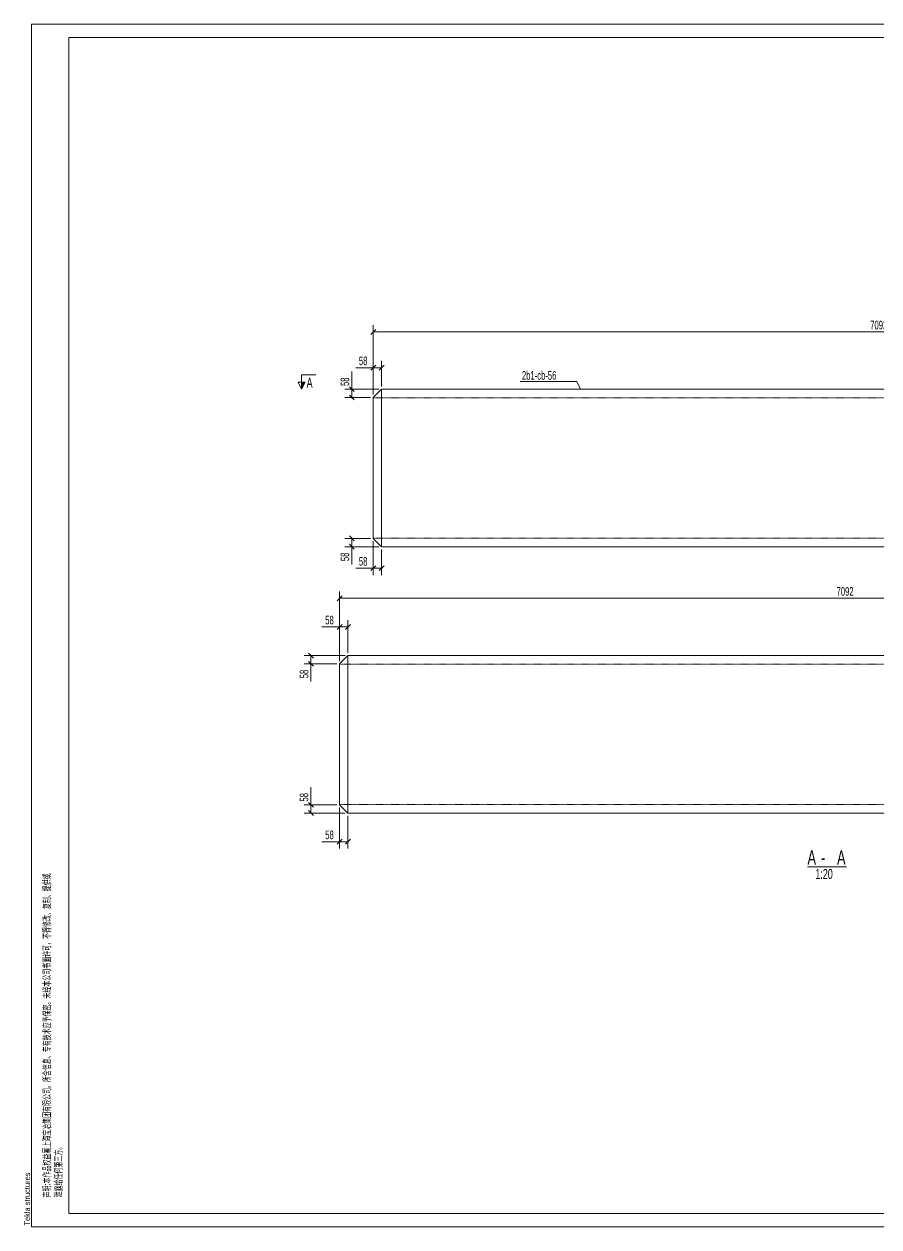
# Model space of a CAD drawing. Header units: millimetres. Extents: x 48 to 11980, y 100 to 8500.
# Drawn here: x 48 to 6014, y 100 to 8500 of the extents above; entities that cross this region are included whole.
import ezdxf

# ---------------------------------------------------------------- set-up
doc = ezdxf.new("R2010")
doc.units = ezdxf.units.MM
doc.linetypes.add('XKITLINE00', pattern=[0])
doc.linetypes.add('XKITLINE04', pattern=[3, 0.5, -0.5, 0.5, -0.5, 0.5, -0.5])
for name, color, linetype, lineweight in [('DrawingSheet', 5, 'Continuous', 0), ('OtherObjectType', 1, 'Continuous', 0), ('Part', 2, 'Continuous', 0), ('PartMark', 3, 'Continuous', 0), ('Section', 6, 'Continuous', 0), ('Z-DIMENSIONS', 1, 'Continuous', 0)]:
    doc.layers.add(name, color=color, linetype=linetype, lineweight=lineweight)
doc.styles.add('$TD_AUDIT_GENERATED_(C4)', font='ARIAL.TTF')
doc.styles.add('Arial', font='arial.ttf')
doc.styles.add('romsim', font='ARIAL.TTF')

# ---------------------------------------------------------------- blocks, each defined once
blk = doc.blocks.new('*A1')
at = {"layer": 'Part', "color": 4, "linetype": 'XKITLINE00', "lineweight": 0}
for p, q in [((2543, 5950), (2485, 5892)), ((2485, 4908), (2485, 5892)), ((2543, 5950), (2543, 4850)), ((9577, 5950), (2543, 5950)), ((9577, 4850), (9577, 5950)), ((2543, 4850), (2485, 4908)), ((9577, 4850), (2543, 4850))]:
    blk.add_line(p, q, dxfattribs=at)
at = {"layer": 'Part', "color": 7, "linetype": 'XKITLINE04', "lineweight": 0}
for p, q in [((9577, 5890), (2485, 5890)), ((9577, 4910), (2485, 4910))]:
    blk.add_line(p, q, dxfattribs=at)
blk = doc.blocks.new('*A2')
at = {"layer": 'Part', "color": 4, "linetype": 'XKITLINE00', "lineweight": 0}
for p, q in [((2308, 4090), (2250, 4032)), ((2308, 4090), (2308, 2990)), ((9342, 4090), (2308, 4090)), ((9342, 2990), (9342, 4090)), ((2250, 3048), (2250, 4032)), ((2308, 2990), (2250, 3048)), ((9342, 2990), (2308, 2990))]:
    blk.add_line(p, q, dxfattribs=at)
at = {"layer": 'Part', "color": 7, "linetype": 'XKITLINE04', "lineweight": 0}
for p, q in [((9342, 4030), (2250, 4030)), ((9342, 3050), (2250, 3050))]:
    blk.add_line(p, q, dxfattribs=at)
blk = doc.blocks.new('*A3')
at = {"layer": 'DrawingSheet', "color": 5, "linetype": 'XKITLINE00', "lineweight": 0}
for p, q in [((11980, 8500), (100, 8500)), ((100, 8500), (100, 100)), ((11980, 100), (11980, 8500)), ((100, 100), (11980, 100))]:
    blk.add_line(p, q, dxfattribs=at)
at = {"layer": 'DrawingSheet', "color": 5, "style": 'Arial', "width": 0.85}
blk.add_text('Tekla structures', height=40, rotation=90, dxfattribs=at).set_placement((90, 110))
blk = doc.blocks.new('*A5')
at = {"layer": 'OtherObjectType', "color": 7, "linetype": 'XKITLINE00', "lineweight": 0}
for p, q in [((100, 8500), (11980, 8500)), ((100, 100), (100, 8500)), ((360.1, 8407), (11880.6, 8407)), ((360.1, 193), (360.1, 8407)), ((11880.6, 193), (360.1, 193)), ((100, 100), (11980, 100))]:
    blk.add_line(p, q, dxfattribs=at)
at = {"layer": 'OtherObjectType', "color": 3, "style": '$TD_AUDIT_GENERATED_(C4)', "width": 0.595}
for s, p in [('\\M+5C9F9\\M+5C3F7:\\M+5B1BE\\M+5D7F7\\M+5C6B7\\M+5C8A8\\M+5D2E6\\M+5CAF4\\M+5C9CF\\M+5BAA3\\M+5B1A6\\M+5D2B1\\M+5BCAF\\M+5CDC5\\M+5D3D0\\M+5CFDE\\M+5B9AB\\M+5CBBE\\M+5A1A3\\M+5CBF9\\M+5BAAC\\M+5D0C5\\M+5CFA2\\M+5A1A2\\M+5D7A8\\M+5D3D0\\M+5BCBC\\M+5CAF5\\M+5D3A6\\M+5D3E8\\M+5B1A3\\M+5C3DC\\M+5A1A3\\M+5CEB4\\M+5BEAD\\M+5B1BE\\M+5B9AB\\M+5CBBE\\M+5CAE9\\M+5C3E6\\M+5D0ED\\M+5BFC9\\M+5A3AC\\M+5B2BB\\M+5B5C3\\M+5D0DE\\M+5B8C4\\M+5A1A2\\M+5B8B4\\M+5D6C6\\M+5A1A2\\M+5CCE1\\M+5B9A9\\M+5BBF2', (232, 306)), ('\\M+5D0B9\\M+5C2B6\\M+5B8F8\\M+5C8CE\\M+5BACE\\M+5B5DA\\M+5C8FD\\M+5B7BD\\M+5A1A3', (312, 306))]:
    blk.add_text(s, height=50, rotation=90, dxfattribs=at).set_placement(p)
blk = doc.blocks.new('*A6')
at = {"layer": 'Z-DIMENSIONS', "color": 3, "linetype": 'XKITLINE00', "lineweight": 0}
for p, q in [((2485, 5912), (2485, 6398)), ((9577, 5970), (9577, 6398)), ((2502, 6367), (2468, 6333)), ((2485, 6350), (9577, 6350)), ((9594, 6367), (9560, 6333))]:
    blk.add_line(p, q, dxfattribs=at)
at = {"layer": 'Z-DIMENSIONS', "color": 7}
for p in [(2485, 6350), (9577, 6350)]:
    blk.add_point(p, dxfattribs=at)
at = {"layer": 'Z-DIMENSIONS', "color": 7, "style": 'romsim', "width": 0.6375}
blk.add_text('7092', height=60, dxfattribs=at).set_placement((5953.1, 6368))
blk = doc.blocks.new('*A7')
at = {"layer": 'Z-DIMENSIONS', "color": 3, "linetype": 'XKITLINE00', "lineweight": 0}
for p, q in [((2465, 4908), (2287, 4908)), ((2318, 4925), (2352, 4891)), ((2335, 4850), (2335, 4908)), ((2523, 4850), (2287, 4850)), ((2318, 4867), (2352, 4833)), ((2335, 4850), (2335, 4727.1)), ((2335, 4850), (2335, 4727.1))]:
    blk.add_line(p, q, dxfattribs=at)
at = {"layer": 'Z-DIMENSIONS', "color": 7}
for p in [(2335, 4908), (2335, 4850)]:
    blk.add_point(p, dxfattribs=at)
at = {"layer": 'Z-DIMENSIONS', "color": 7, "style": 'romsim', "width": 0.6375}
blk.add_text('58', height=60, rotation=90.00021, dxfattribs=at).set_placement((2317, 4749.6))
blk = doc.blocks.new('*A8')
at = {"layer": 'Z-DIMENSIONS', "color": 3, "linetype": 'XKITLINE00', "lineweight": 0}
for p, q in [((2485, 4888), (2485, 4652)), ((2543, 4830), (2543, 4652)), ((2502, 4717), (2468, 4683)), ((2560, 4717), (2526, 4683)), ((2485, 4700), (2362.1, 4700)), ((2485, 4700), (2362.1, 4700)), ((2485, 4700), (2543, 4700))]:
    blk.add_line(p, q, dxfattribs=at)
at = {"layer": 'Z-DIMENSIONS', "color": 7}
for p in [(2485, 4700), (2543, 4700)]:
    blk.add_point(p, dxfattribs=at)
at = {"layer": 'Z-DIMENSIONS', "color": 7, "style": 'romsim', "width": 0.6375}
blk.add_text('58', height=60, dxfattribs=at).set_placement((2384.6, 4718))
blk = doc.blocks.new('*A9')
at = {"layer": 'Z-DIMENSIONS', "color": 3, "linetype": 'XKITLINE00', "lineweight": 0}
for p, q in [((2335, 5950), (2335, 6072.9)), ((2335, 5950), (2335, 6072.9)), ((2318, 5967), (2352, 5933)), ((2523, 5950), (2287, 5950)), ((2465, 5892), (2287, 5892)), ((2318, 5909), (2352, 5875)), ((2335, 5892), (2335, 5950))]:
    blk.add_line(p, q, dxfattribs=at)
at = {"layer": 'Z-DIMENSIONS', "color": 7}
for p in [(2335, 5950), (2335, 5892)]:
    blk.add_point(p, dxfattribs=at)
at = {"layer": 'Z-DIMENSIONS', "color": 7, "style": 'romsim', "width": 0.6375}
blk.add_text('58', height=60, rotation=90.00021, dxfattribs=at).set_placement((2317, 5972.5))
blk = doc.blocks.new('*A10')
at = {"layer": 'Z-DIMENSIONS', "color": 3, "linetype": 'XKITLINE00', "lineweight": 0}
for p, q in [((2485, 5912), (2485, 6148)), ((2543, 5970), (2543, 6148)), ((2485, 6100), (2362.1, 6100)), ((2485, 6100), (2362.1, 6100)), ((2502, 6117), (2468, 6083)), ((2485, 6100), (2543, 6100)), ((2560, 6117), (2526, 6083))]:
    blk.add_line(p, q, dxfattribs=at)
at = {"layer": 'Z-DIMENSIONS', "color": 7}
for p in [(2485, 6100), (2543, 6100)]:
    blk.add_point(p, dxfattribs=at)
at = {"layer": 'Z-DIMENSIONS', "color": 7, "style": 'romsim', "width": 0.6375}
blk.add_text('58', height=60, dxfattribs=at).set_placement((2384.6, 6118))
blk = doc.blocks.new('*A11')
at = {"layer": 'PartMark', "color": 7, "linetype": 'XKITLINE00', "lineweight": 0}
for p in [(3510.2, 6004.1), (3932.2, 5949.5)]:
    blk.add_line(p, (3906.3, 6004.1), dxfattribs=at)
at = {"layer": 'PartMark', "color": 7, "style": 'romsim', "width": 0.6375}
blk.add_text('2b1-cb-56', height=60, dxfattribs=at).set_placement((3522.2, 6016.1))
blk = doc.blocks.new('*A12')
at = {"layer": 'Section'}
for points in [[(2010, 6000), (1985, 5950), (1985, 6000)], [(10077, 6000), (10077, 5950), (10052, 6000)]]:
    blk.add_hatch(color=6, dxfattribs=at).paths.add_polyline_path(points, flags=17)
at = {"layer": 'Section', "color": 6, "linetype": 'XKITLINE00', "lineweight": 0}
for p, q in [((1985, 6050), (2085, 6050)), ((1985, 6050), (1985, 5950)), ((10077, 6050), (9977, 6050)), ((10077, 6050), (10077, 5950)), ((1985, 5950), (1960, 6000)), ((2010, 6000), (1960, 6000)), ((1985, 5950), (2010, 6000)), ((10052, 6000), (10102, 6000)), ((10077, 5950), (10052, 6000)), ((10102, 6000), (10077, 5950))]:
    blk.add_line(p, q, dxfattribs=at)
at = {"layer": 'Section', "color": 6, "style": 'romsim', "width": 0.6375}
for p in [(2020, 5960), (9996.5, 5960)]:
    blk.add_text('A', height=70, dxfattribs=at).set_placement(p)
blk = doc.blocks.new('*A13')
at = {"layer": 'Z-DIMENSIONS', "color": 3, "linetype": 'XKITLINE00', "lineweight": 0}
for p, q in [((2250, 4052), (2250, 4538)), ((9342, 4110), (9342, 4538)), ((2267, 4507), (2233, 4473)), ((2250, 4490), (9342, 4490)), ((9359, 4507), (9325, 4473))]:
    blk.add_line(p, q, dxfattribs=at)
at = {"layer": 'Z-DIMENSIONS', "color": 7}
for p in [(2250, 4490), (9342, 4490)]:
    blk.add_point(p, dxfattribs=at)
at = {"layer": 'Z-DIMENSIONS', "color": 7, "style": 'romsim', "width": 0.6375}
blk.add_text('7092', height=60, dxfattribs=at).set_placement((5718.1, 4508))
blk = doc.blocks.new('*A14')
at = {"layer": 'Z-DIMENSIONS', "color": 3, "linetype": 'XKITLINE00', "lineweight": 0}
for p, q in [((2050, 3048), (2050, 3170.9)), ((2050, 3048), (2050, 3170.9)), ((2230, 3048), (2002, 3048)), ((2033, 3065), (2067, 3031)), ((2050, 2990), (2050, 3048)), ((2288, 2990), (2002, 2990)), ((2033, 3007), (2067, 2973))]:
    blk.add_line(p, q, dxfattribs=at)
at = {"layer": 'Z-DIMENSIONS', "color": 7}
for p in [(2050, 3048), (2050, 2990)]:
    blk.add_point(p, dxfattribs=at)
at = {"layer": 'Z-DIMENSIONS', "color": 7, "style": 'romsim', "width": 0.6375}
blk.add_text('58', height=60, rotation=90.00021, dxfattribs=at).set_placement((2032, 3070.5))
blk = doc.blocks.new('*A15')
at = {"layer": 'Z-DIMENSIONS', "color": 3, "linetype": 'XKITLINE00', "lineweight": 0}
for p, q in [((2250, 3028), (2250, 2742)), ((2308, 2970), (2308, 2742)), ((2250, 2790), (2127.1, 2790)), ((2250, 2790), (2127.1, 2790)), ((2267, 2807), (2233, 2773)), ((2250, 2790), (2308, 2790)), ((2325, 2807), (2291, 2773))]:
    blk.add_line(p, q, dxfattribs=at)
at = {"layer": 'Z-DIMENSIONS', "color": 7}
for p in [(2250, 2790), (2308, 2790)]:
    blk.add_point(p, dxfattribs=at)
at = {"layer": 'Z-DIMENSIONS', "color": 7, "style": 'romsim', "width": 0.6375}
blk.add_text('58', height=60, dxfattribs=at).set_placement((2149.6, 2808))
blk = doc.blocks.new('*A16')
at = {"layer": 'Z-DIMENSIONS', "color": 3, "linetype": 'XKITLINE00', "lineweight": 0}
for p, q in [((2288, 4090), (2002, 4090)), ((2033, 4107), (2067, 4073)), ((2033, 4049), (2067, 4015)), ((2050, 4032), (2050, 4090)), ((2230, 4032), (2002, 4032)), ((2050, 4032), (2050, 3909.1)), ((2050, 4032), (2050, 3909.1))]:
    blk.add_line(p, q, dxfattribs=at)
at = {"layer": 'Z-DIMENSIONS', "color": 7}
for p in [(2050, 4090), (2050, 4032)]:
    blk.add_point(p, dxfattribs=at)
at = {"layer": 'Z-DIMENSIONS', "color": 7, "style": 'romsim', "width": 0.6375}
blk.add_text('58', height=60, rotation=90.00021, dxfattribs=at).set_placement((2032, 3931.6))
blk = doc.blocks.new('*A17')
at = {"layer": 'Z-DIMENSIONS', "color": 3, "linetype": 'XKITLINE00', "lineweight": 0}
for p, q in [((2250, 4290), (2127.1, 4290)), ((2250, 4290), (2127.1, 4290)), ((2267, 4307), (2233, 4273)), ((2250, 4052), (2250, 4338)), ((2250, 4290), (2308, 4290)), ((2325, 4307), (2291, 4273)), ((2308, 4110), (2308, 4338))]:
    blk.add_line(p, q, dxfattribs=at)
at = {"layer": 'Z-DIMENSIONS', "color": 7}
for p in [(2250, 4290), (2308, 4290)]:
    blk.add_point(p, dxfattribs=at)
at = {"layer": 'Z-DIMENSIONS', "color": 7, "style": 'romsim', "width": 0.6375}
blk.add_text('58', height=60, dxfattribs=at).set_placement((2149.6, 4308))
blk = doc.blocks.new('*A18')
at = {"layer": 'OtherObjectType', "color": 6, "linetype": 'XKITLINE00', "lineweight": 0}
blk.add_line((5515.5, 2615), (5786.5, 2615), dxfattribs=at)
at = {"layer": 'OtherObjectType', "color": 6, "style": 'romsim', "width": 0.6375}
for s, height, p in [('A', 100, (5515.5, 2630)), ('A', 100, (5721.6, 2630)), ('-', 100, (5610.4, 2630)), ('1:20', 70, (5570.3, 2530))]:
    blk.add_text(s, height=height, dxfattribs=at).set_placement(p)

msp = doc.modelspace()

# ---------------------------------------------------------------- block references
at = {"lineweight": 0}
for name in ['*A3', '*A5', '*A6', '*A10', '*A12', '*A9', '*A11', '*A1', '*A7', '*A8', '*A13', '*A17', '*A16', '*A2', '*A14', '*A15', '*A18']:
    msp.add_blockref(name, (0, 0), dxfattribs=at)

doc.saveas('drawing.dxf')
